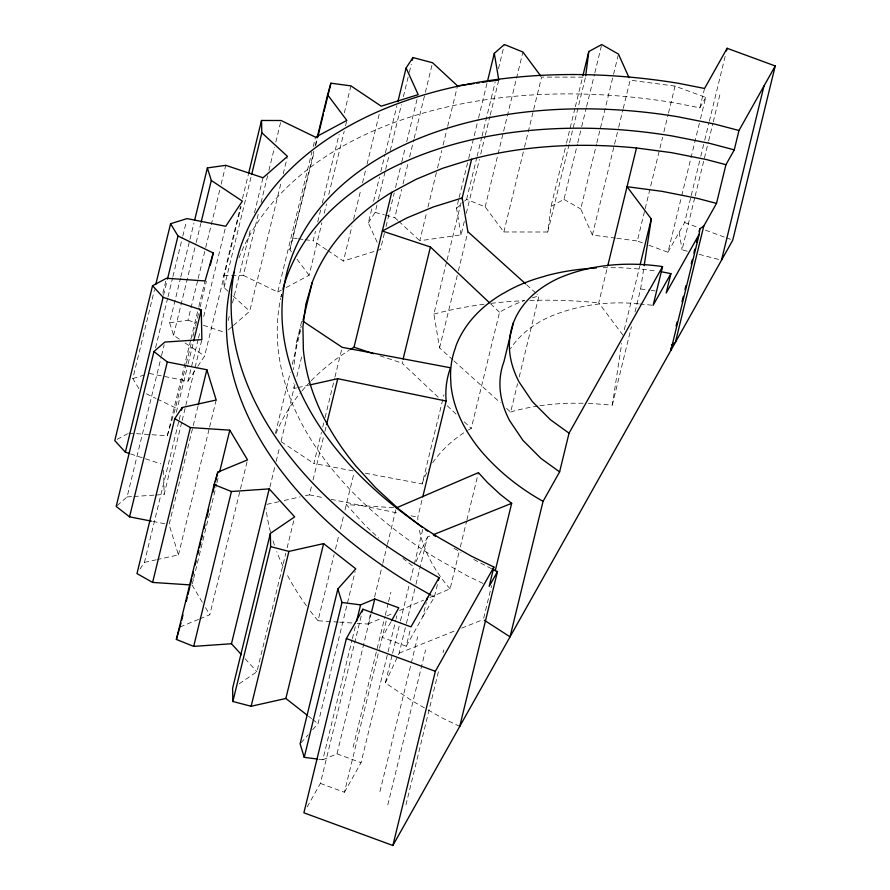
<?xml version="1.0" encoding="UTF-8"?>
<svg xmlns="http://www.w3.org/2000/svg" width="890" height="890" viewBox="0 0 890 890"><rect width="100%" height="100%" fill="white"/><g stroke="black" fill="none" stroke-linecap="round" stroke-linejoin="round"><path stroke-width="0.67" stroke-dasharray="4.45 3.34" d="M464.591 201.14L466.605 199.36L485.161 206.881L503.84 231.967L547.762 232.012L551.043 206.391L566.151 144.447M301.643 321.501L296.437 342.861L293.555 369.595M588.379 403.248L612.298 405.128L621.71 343.395M635.015 311.945L640.622 288.983L643.96 267.033M138.885 388.641L132.821 378.584L154.493 289.706M162.881 293.088L165.84 280.962M163.537 295.257L167.153 280.45M155.55 347.868L167.698 298.05M168.021 296.704L172.615 277.847M172.949 276.501L182.461 237.452M182.795 236.106L186.411 221.287M117.18 505.576L127.092 496.932L161.235 356.879M161.557 355.533L164.183 344.764M179.313 339.146L173.561 335.319L169.623 322.781L180.459 278.348M180.781 277.001L189.648 240.634M189.982 239.288L193.92 223.134M173.561 335.319L195.889 243.749M196.212 242.403L200.806 223.546M169.623 322.781L188.001 320.189L197.847 279.794M198.17 278.437L205.401 248.811M205.724 247.465L219.841 189.559M221.154 184.174L225.749 165.329M128.739 433.141L167.331 435.8L190.638 340.191M190.972 338.845L198.514 307.873M198.848 306.527L205.089 280.94M167.331 435.8L175.519 407.843L186.021 364.744M186.344 363.398L191.595 341.849M192.908 336.464L195.21 327.042M195.544 325.695L199.805 308.185M200.139 306.839L206.369 281.251M176.32 412.248L187.812 365.123M188.146 363.776L193.72 340.881M149.309 373.455L187.979 381.154L198.159 339.401M198.492 338.055L200.128 331.325M203.743 316.517L225.737 226.283M139.953 569.111L144.414 562.391L178.879 420.992M179.213 419.646L180.848 412.916M155.883 495.018L164.116 494.462L181.838 421.749M182.172 420.403L201.863 339.602M228.029 291.264L224.08 287.637L223.768 275.333L240.511 206.658M242.481 198.581L248.388 174.34M197.814 366.291L204.622 356L241.057 206.513M224.08 287.637L251.325 175.864M197.992 406.096L169.1 524.599L178.445 554.893L157.497 559.51M228.229 320.5L229.208 316.451M232.49 302.989L250.88 227.573M254.484 212.766L263.017 177.755M223.768 275.333L243.326 275.377L258.756 212.076M261.048 202.653L267.612 175.719M268.925 170.335L274.509 147.44M275.822 142.055L281.073 120.506M178.445 554.893L209.306 428.301M209.628 426.955L216.192 400.022M233.425 325.484L249.723 311.233L281.24 181.96M283.209 173.873L287.147 157.719M192.374 583.684L193.364 579.646M193.686 578.3L216.671 484.038M216.993 482.692L218.306 477.307M243.326 275.377L277.758 292.053L311.901 152.001M313.213 146.616L315.516 137.194M291.453 251.803L289.851 249.667L313.814 151.356M315.127 145.971L316.773 139.24M289.851 249.667L314.181 151.89M315.817 145.159L317.463 138.417M280.995 297.049L281.618 294.468M199.872 618.828L209.784 614.745L247.209 461.231M326.608 249.756L313.158 240.734L315.449 231.311M317.752 221.888L320.7 209.762M322.347 203.031L339.09 134.357M344.341 112.808L350.905 85.874M286.191 287.537L309.097 275.266L321.902 222.756M324.194 213.322L326.497 203.899M328.788 194.476L344.219 131.175M345.531 125.79L346.844 120.406M275.466 433.207L290.285 372.432M292.265 364.333L301.476 326.519M269.892 487.075L274.832 466.816M276.156 461.421L279.772 446.558M281.084 441.162L294.901 384.48M296.859 376.47L302.066 355.11M327.731 250.513L343.429 261.037L351.973 226.027M353.608 219.296L360.828 189.659M362.475 182.928L365.757 169.467M367.069 164.083L379.541 112.908M239.243 683.765L256.91 671.739L285.801 553.235M287.114 547.851L294.011 519.571M377.149 242.225L368.338 222.856L371.953 208.049M373.6 201.307L379.507 177.077M380.82 171.681L385.081 154.181M385.415 152.835L396.907 105.699M353.141 470.899L313.881 463.479L321.446 432.418M322.77 427.011L323.76 422.961M325.072 417.555L334.618 378.395M334.952 377.037L342.194 347.334M368.338 222.856L375.168 212.421L378.117 200.294M378.45 198.948L385.337 170.669M385.67 169.322L388.952 155.861M390.265 150.477L401.423 104.686M403.393 96.61L408.977 73.714M409.3 72.368L411.269 64.291M305.437 495.741L309.42 494.851L311.723 485.395M313.035 479.988L323.571 436.779M324.895 431.372L325.885 427.322M384.38 233.336L380.442 249.489L343.429 261.037M386.026 226.594L394.237 192.93M395.549 187.545L401.457 163.304M401.779 161.958L405.395 147.15M406.708 141.755L417.866 95.975M397.808 220.386L394.815 217.616L401.713 189.336M403.025 183.941L408.276 162.403M409.589 157.007L413.85 139.508M414.184 138.161L425.02 93.717M425.342 92.371L432.562 62.745M338.278 622.077L318.008 620.742L334.139 554.559M335.452 549.163L339.079 534.3M340.392 528.905L343.685 515.399M344.997 509.992L354.131 472.557M464.313 221.421L461.031 234.882L419.769 240.745L426.666 212.465M427.979 207.081L437.168 169.378M437.502 168.032L441.763 150.521M443.075 145.137L447.347 127.626M447.67 126.28L457.527 85.885M438.18 397.185L402.113 363.131L402.77 360.428M312.657 729.733L318.03 723.681L355.132 571.514M461.031 234.882L456.537 208.249L458.84 198.826M459.162 197.48L468.351 159.766M468.685 158.42L478.208 119.371M478.531 118.025L487.064 83.015M318.854 759.237L322.836 759.76L352.051 639.91M352.384 638.564L355.332 626.438M452.977 359.972L439.582 347.879L433.875 314.103L446.713 261.426M447.047 260.08L461.854 199.304M307.195 806.919L320.389 783.411L361.218 615.947M466.605 199.36L476.784 157.619M477.107 156.273L481.701 137.416M482.035 136.07L495.163 82.203M498.445 68.741L504.352 44.5M466.282 213.333L479.421 159.477M480.734 154.081L484.994 136.582M485.328 135.236L489.923 116.379M490.245 115.033L498.789 80.022M357.202 623.334L368.004 624.046L370.307 614.59M374.59 597.034L382.489 564.616M382.822 563.27L387.106 545.715M387.428 544.357L396.317 507.89M322.836 759.76L336.987 753.852L371.13 613.8M439.582 347.879L458.027 272.251M458.35 270.894L467.895 231.734M353.119 747.133L384.97 616.503M385.292 615.157L388.251 603.042M388.574 601.685L390.877 592.262M485.161 206.881L522.908 52.02M320.389 783.411L344.441 792.256L379.24 649.511M379.574 648.165L386.605 619.318M365.334 473.191L422.194 483.938L443.921 394.793M417.866 519.894L417.822 517.19L422.094 499.635M344.441 792.256L361.04 762.697L395.839 619.952M396.172 618.606L396.829 615.902M424.43 707.873L412.626 701.153L385.337 682.919L392.245 654.562M392.579 653.204L400.144 622.143M400.478 620.797L409.033 585.676M410.357 580.28L413.65 566.774L402.87 558.33M414.295 564.104L422.761 529.394M385.337 682.919L399.165 653.149L406.085 624.791M406.407 623.445L415.63 585.62M415.964 584.274L427.478 537.004L431.305 535.469M503.84 231.967L524.188 148.474M524.522 147.128L533.377 110.761M533.711 109.414L541.587 77.096L585.52 77.152L569.433 143.134M390.832 622.021L382.199 637.385L406.241 646.229L410.646 628.162M379.93 791.622L417.688 636.75M406.241 646.229L422.839 616.67L426.299 602.474M468.385 429.937L471.233 428.413L499.546 312.257A185.721 118.381 13.7 0 1 524.555 300.475M422.839 616.67L434.353 597.056L437.813 582.861M387.806 804.849L425.553 649.978M429.903 597.468L450.118 588.779L459.006 552.323M460.33 546.916L466.582 521.251M466.916 519.905L478.431 472.635M566.474 143.101L575.018 108.091M575.341 106.744L582.561 77.118M405.974 804.816L439.126 668.802M443.064 652.648L443.721 649.956M547.762 232.012L569.099 144.48M506.532 408.343L510.649 412.07L517.568 383.701M519.215 376.948L538.973 295.914L536.904 294.056M551.043 206.391L563.971 199.405L577.432 144.191M577.755 142.845L581.37 128.038M581.693 126.692L586.288 107.835M586.621 106.489L594.498 74.17M594.832 72.824L601.718 44.544M615.535 238.097L592.395 235.027L580.725 208.961L596.478 144.325M596.812 142.979L613.221 75.65M613.555 74.304L618.149 55.447M483.682 618.127L491.58 585.709M592.395 235.027L618.339 128.638M618.661 127.292L622.933 109.793M623.256 108.447L630.153 80.167L675.054 86.119L705.703 97.377L699.796 121.618M622.967 335.163L598.725 302.856L607.614 266.388M642.413 242.859L637.307 240.979L644.861 210.007M645.183 208.661L662.583 137.294M663.895 131.909L668.168 114.398M668.49 113.052L675.054 86.119M624.279 329.756L639.754 266.277M612.298 405.128L631.399 326.797M238.954 257.877A439.604 280.216 13.7 0 1 674.142 102.739L699.84 107.824L704.557 88.466M648.799 245.206L667.956 252.248L681.406 197.035M681.74 195.689L699.462 122.965M667.956 252.248L684.644 222.511L690.907 196.846M691.23 195.5L700.452 157.675M700.786 156.329L704.402 141.477M704.735 140.119L709.007 122.564M709.341 121.218L725.139 56.393M687.314 251.203L682.052 249.823L694.856 197.302M695.19 195.956L708.318 142.089M708.651 140.742L712.912 123.232M713.246 121.886L719.81 94.963M296.437 342.861L301.309 326.196M422.194 483.938L422.939 481.39A206.869 131.865 13.7 0 1 428.479 469.531M415.953 561.812L427.478 537.004M699.84 107.824L705.703 97.377M187.979 381.154L197.057 367.425M301.009 742.85L308.174 734.784M456.537 208.249L463.579 202.03M228.33 329.945L232.401 326.374M277.758 292.053L281.373 290.118M117.113 439.349L127.582 433.764M368.004 624.046L380.642 618.617M386.961 615.902L393.269 613.199M399.588 610.484L423.596 600.172M180.047 627.005L198.626 619.34M399.165 653.149L456.57 630.187M461.665 628.151L483.359 619.473M132.821 378.584L146.772 374.245M510.649 412.07L514.019 411.013A206.869 131.865 13.7 0 1 537.949 406.051M296.581 387.895L293.934 388.485L293.822 383.089M297.916 387.595L308.53 385.225M266.944 504.341L278.893 501.671M284.199 500.48L300.13 496.92M144.414 562.391L156.195 559.799M127.092 496.932L132.577 496.564M133.945 496.475L154.515 495.107M603.198 267.723L621.42 267.745L641.256 269.08L657.243 271.205M583.173 403.237L568.855 403.226A206.869 131.865 13.7 0 0 539.262 405.851M393.614 507.712L346.321 504.597L366.113 526.368L378.829 538.127M339.624 622.166L355.844 623.234M638.453 303.857C607.903 300.686 576.531 305.159 548.296 317.352A155.16 98.901 13.7 0 0 510.482 348.724M639.788 303.991L651.803 305.17M616.892 238.275L637.307 240.979M640.622 288.983L649.878 290.207M651.202 290.385L655.173 290.908M293.166 238.075L297.171 238.609M298.495 238.787L303.824 239.499M305.159 239.677L313.158 240.734M152.735 521.395L166.374 524.065M309.42 494.851L324.327 497.922M331.102 499.312L398.842 513.285M411.047 515.799L417.822 517.19M699.151 254.329L721.501 260.214M375.168 212.421L384.335 214.846M385.648 215.191L394.815 217.616M380.008 355.811L402.113 363.131M130.63 453.911L160.89 463.901M188.001 320.189L195.711 322.759M203.421 325.328L225.27 332.615M684.644 222.511L698.95 227.762M705.447 230.154L724.95 237.319M726.251 237.797L731.447 239.699M336.987 753.852L361.04 762.697M146.316 393.803L156.05 398.475M157.263 399.065L175.519 407.843M491.547 568.699L471.511 558.319M482.97 583.417L466.894 575.652L435.499 557.785A387.884 247.253 13.7 0 1 280.673 298.339M459.73 726.429L441.918 717.83L425.598 708.54M563.971 199.405L580.725 208.961M454.022 548.362L461.02 552.345M432.028 595.733L434.353 597.056M281.24 441.752L313.881 463.479M185.064 342.973L204.622 356M308.385 716.127L311.6 718.642M312.668 719.487L318.03 723.681M526.613 284.756L535.88 293.122M454 360.906L500.358 402.758M232.958 295.803L249.723 311.233M398.809 221.31L419.769 240.745M490.524 303.746L499.546 312.257M447.192 405.707L456.203 414.217M464.213 421.782L471.233 428.413M450.118 588.779L447.803 586.243A206.869 131.865 13.7 0 1 418.968 527.915M245.106 658.745L256.91 671.739M297.071 259.268L309.097 275.266M192.051 585.03L202.686 602.864M205.523 607.614L209.784 614.745M679.192 232.212L682.052 249.823M163.627 470.165L164.116 494.462M280.962 297.026A387.884 247.253 13.7 0 1 281.563 294.401M318.008 620.742A362.03 230.766 13.7 0 1 309.598 610.084M306.427 605.779A362.03 230.766 13.7 0 1 286.079 572.626M283.065 566.474A362.03 230.766 13.7 0 1 276.768 551.633M274.409 545.092A362.03 230.766 13.7 0 1 272.707 539.852M270.471 531.998A362.03 230.766 13.7 0 1 266.021 508.524M275.956 433.519A362.03 230.766 13.7 0 1 301.276 391.745M302.133 390.721A362.03 230.766 13.7 0 1 310.299 381.676M311.255 380.697A362.03 230.766 13.7 0 1 349.203 350.193M433.875 314.103A362.03 230.766 13.7 0 1 484.36 304.18M491.124 303.345A362.03 230.766 13.7 0 1 524.232 300.686M529.85 300.464A362.03 230.766 13.7 0 1 598.725 302.856M432.696 462.733A206.869 131.865 13.7 0 1 467.183 430.66M532.331 297.85A185.721 118.381 13.7 0 1 538.973 295.914"/><path stroke-width="1.33" d="M671.194 347.656L670.893 350.349L699.206 234.204L699.807 228.808L703.768 226.082L716.495 203.41L725.94 164.695L734.261 149.854L738.978 130.496L775.223 65.96L727.119 48.282L704.557 88.466L678.87 83.382A439.604 280.216 13.7 0 0 254.507 215.769A439.604 280.216 13.7 0 0 410.468 561.412L439.07 577.699L438.447 580.28M585.687 75.795L588.802 51.531L601.718 44.544L618.472 54.101L629.041 77.686M644.171 265.654L651.28 219.007L627.038 186.7L661.971 191.339L696.77 198.214L716.495 203.41M474.025 83.538L457.527 85.885L432.562 62.745L412.916 57.55L406.096 67.996L418.2 94.629L381.187 106.177L350.905 85.874L330.924 83.204L327.598 94.796L346.844 120.406L315.516 137.194L281.073 120.506L261.515 120.473L261.838 132.777L287.481 156.373L263.017 177.755L225.749 165.329L207.381 167.921L211.308 180.459L242.369 201.129L225.737 226.283L187.067 218.595L170.58 223.724L177.978 236.006L213.266 252.971L205.089 280.94L166.497 278.27L152.535 285.734L114.777 440.595L125.368 452.165L129.317 453.477M155.806 284.322L170.58 223.724M125.368 452.165L163.126 297.305L152.535 285.734M167.476 279.104L177.978 236.006M163.126 297.305L201.273 309.909L201.863 339.602L164.839 342.072L153.937 351.572L116.189 506.443L129.551 516.845L151.378 521.128M194.576 220.442L207.381 167.921M201.14 222.2L211.308 180.459M129.551 516.845L167.309 361.985L153.937 351.572M210.307 265.098L213.266 252.971M167.309 361.985L206.858 369.739L216.192 400.022L182.161 407.531L174.74 418.712L136.982 573.583L152.613 582.427L190.683 584.941M193.72 340.881L201.273 309.909M181.504 410.223L182.161 407.531M248.711 172.994L261.515 120.473M251.659 174.518L261.838 132.777M152.613 582.427L190.371 427.556L174.74 418.712M198.325 404.75L206.858 369.739M241.468 654.74L231.467 643.748L193.675 646.385L176.376 639.443L214.134 484.572L217.794 472.134L247.531 459.885L229.798 430.17L190.371 427.556M181.026 622.967L176.376 639.443M181.682 620.263L182.995 614.879M186.277 601.418L187.267 597.379M187.923 594.687L189.893 586.599M190.549 583.907L191.862 578.522M192.518 575.83L193.497 571.792M195.144 565.061L196.134 561.011M197.769 554.281L198.759 550.243M199.416 547.55L200.728 542.166M201.385 539.474L202.364 535.424M204.01 528.693L204.989 524.655M206.636 517.924L208.605 509.848M212.866 492.337L214.846 484.26M215.502 481.568L217.794 472.134M219.619 471.911L229.798 430.17M317.096 137.894L327.598 94.796M193.675 646.385L231.422 491.514L269.225 488.877L294.668 516.879L270.371 533.41L232.613 688.27L232.857 701.487L251.147 706.26L285.857 698.472L307.306 715.282M317.786 137.071L323.37 114.176M324.027 111.484L330.924 83.204M303.123 319.777L312.234 282.397A362.03 230.766 13.7 0 1 391.756 192.34L416.131 179.291L442.842 168.221L471.622 159.232A362.03 230.766 13.7 0 1 636.484 147.985L671.405 152.624L706.215 159.499L725.94 164.695M231.467 643.748L269.225 488.877M232.857 701.487L270.616 546.627L270.371 533.41M397.886 101.66L406.096 67.996M251.147 706.26L288.905 551.399L323.615 543.612L355.789 568.821L337.866 588.991L300.108 743.862L304.247 757.334L317.519 759.07M412.259 60.253L412.916 57.55M326.541 424.619L337.733 378.695L446.135 401.045L422.75 496.932M350.393 349.436A362.03 230.766 13.7 0 1 354.009 347.211L391.756 192.34M285.857 698.472L323.615 543.612M304.247 757.334L341.994 602.474L337.866 588.991M403.103 359.082L430.426 246.986L382.322 231.055L406.697 218.006L433.397 206.936L462.188 197.947L471.622 159.232M439.07 577.699L410.969 626.872L362.864 609.194L346.366 638.575L303.891 812.804L392.879 845.5L732.748 240.178L775.223 65.96M487.397 81.669L494.295 53.389L504.352 44.5L522.908 52.02L540.775 76.006M356.645 621.053L360.584 604.889L374.746 598.992L398.798 607.826L391.489 620.831M362.208 611.897L362.864 609.194M371.464 612.453L374.746 598.992M426.933 599.893L427.567 597.312M513.385 322.914L503.951 361.629A155.16 98.901 13.7 0 0 509.659 420.714L522.864 440.272L541.042 458.495L559.61 471.878L543.067 501.326L510.037 636.84L484.327 620.241M392.879 845.5L435.355 671.283L493.872 567.041L471.611 556.295L440.216 538.428A387.884 247.253 13.7 0 1 302.6 233.447A387.884 247.253 13.7 0 1 677.045 116.635L714.336 123.999L738.978 130.496M582.894 75.772L588.802 51.531M493.872 567.041L489.155 586.399L497.488 571.569L492.737 569.277M495.207 570.857L511.672 503.328L500.291 494.417L487.431 482.536L478.431 472.635L396.317 507.89M459.73 726.429L497.488 571.569M607.948 265.031L636.484 147.985M559.61 471.878L569.044 433.163L662.572 266.588C627.361 261.493 590.537 264.152 557.741 278.637A155.16 98.901 13.7 0 0 519.093 381.999L532.298 401.557L550.476 419.78L569.044 433.163M640.077 264.931L651.28 219.007M662.572 266.588L653.138 305.303L670.915 273.642L661.214 271.728M670.915 273.642L666.187 292.999L699.206 234.204M726.462 50.986L727.119 48.282M676.1 326.051L677.09 322.002M682.029 301.743L683.342 296.337M684.989 289.584L685.979 285.534M691.241 263.93L692.231 259.869M693.877 253.116L694.868 249.066M696.514 242.314L697.504 238.264M699.151 231.511L699.807 228.808M703.768 226.082L675.443 342.238L671.494 344.953M721.501 260.214L763.976 85.996M312.234 282.397L305.871 304.146L302.911 326.675L303.368 349.77A362.03 230.766 13.7 0 0 355.755 465.882L375.547 487.653L398.064 508.446L422.005 527.214M433.864 534.456L511.672 503.328M309.853 384.925L337.733 378.695M476.784 83.148L479.532 82.759M482.28 82.37L486.407 81.78M489.155 81.391L498.789 80.022L494.295 53.389M341.994 602.474L360.584 604.889M270.616 546.627L288.905 551.399M734.261 149.854L709.608 143.357L672.317 135.992A387.884 247.253 13.7 0 0 282.898 289.172M354.009 347.211L373.511 353.664M346.366 638.575L435.355 671.283M214.134 484.572L231.422 491.514M543.067 501.326C519.615 488.243 498.244 471.233 480.845 450.729A206.869 131.865 13.7 0 1 450.907 384.391L450.852 381.688A185.721 118.381 13.7 0 1 455.224 348.424L455.969 345.887A206.869 131.865 13.7 0 1 501.415 294.423L504.263 292.899A185.721 118.381 13.7 0 1 543.69 276.556L547.05 275.511A206.869 131.865 13.7 0 1 596.4 267.957M430.86 595.076L405.751 580.769A439.604 280.216 13.7 0 1 234.026 272.084M302.8 321.112L342.194 347.334L450.507 367.781A185.721 118.381 13.7 0 0 446.135 401.045M425.353 529.572L427.634 531.096M433.319 534.89L435.588 536.414M525.578 283.821L467.895 231.734L462.188 197.947M430.426 246.986L489.522 302.8"/></g></svg>
